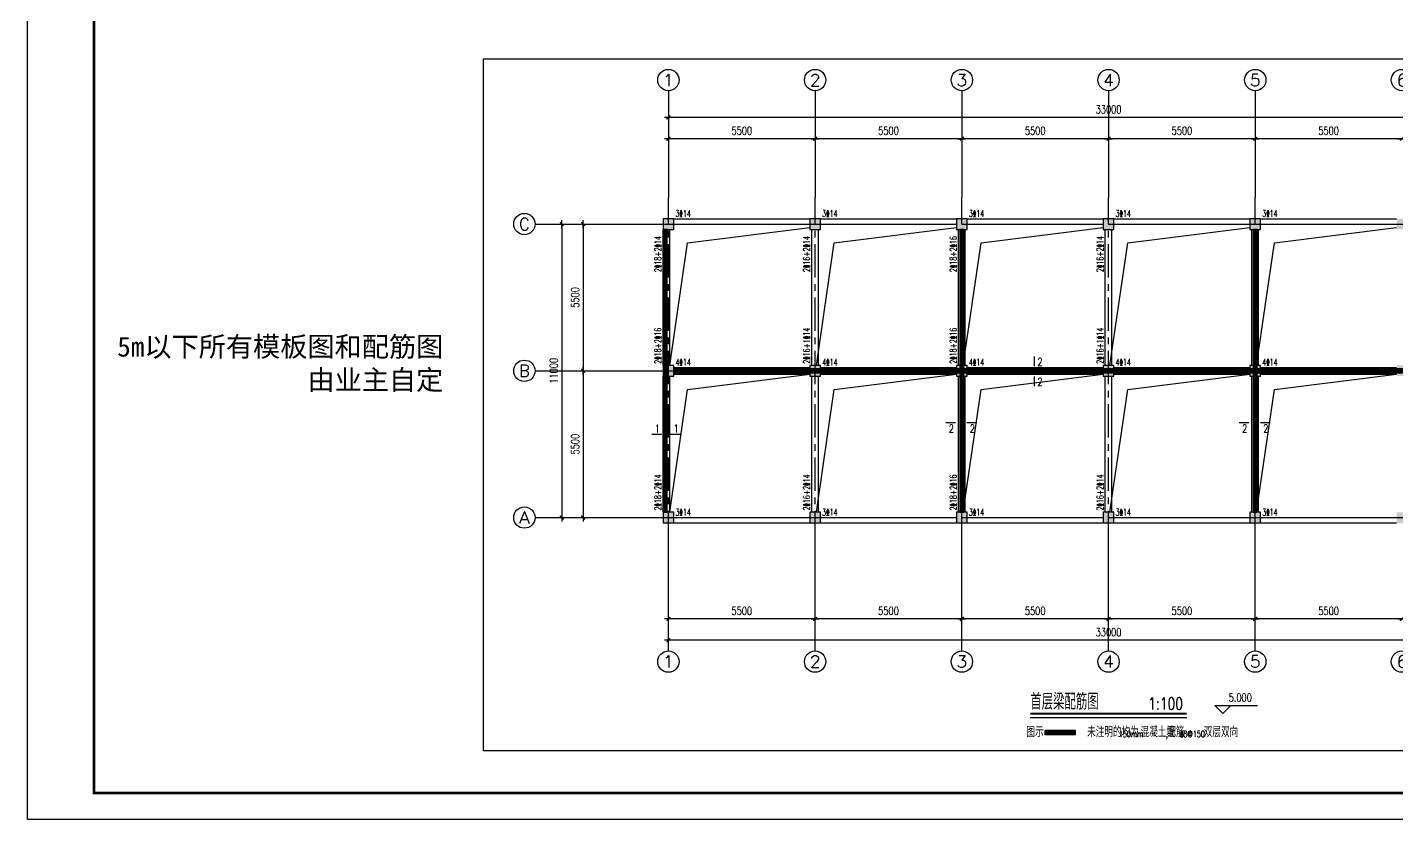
# Model space of a CAD drawing. Extents: x 1427168 to 1936200, y 1176778 to 1377202.
# Drawn here: x 1548495 to 1599829, y 1177283 to 1206983 of the extents above; entities that cross this region are included whole.
import ezdxf
from ezdxf.enums import TextEntityAlignment as Align

# ---------------------------------------------------------------- set-up
doc = ezdxf.new("R2010")
doc.units = 0
doc.header["$LTSCALE"] = 1000
doc.header["$MEASUREMENT"] = 0
doc.linetypes.add('CENTER', pattern=[2, 1.25, -0.25, 0.25, -0.25])
doc.linetypes.add('DOTE', pattern=[2.42, 2, -0.2, 0.02, -0.2])
doc.layers.get('0').update_dxf_attribs({"linetype": 'CONTINUOUS'})
doc.layers.get('DEFPOINTS').update_dxf_attribs({"linetype": 'CONTINUOUS'})
for name, color, linetype in [('1轮廓实线层', 7, 'CONTINUOUS'), ('2', 2, 'CONTINUOUS'), ('3', 4, 'CONTINUOUS'), ('4', 3, 'CONTINUOUS'), ('8', 8, 'CONTINUOUS'), ('AXIS', 3, 'CONTINUOUS'), ('AXIS_TEXT', 7, 'CONTINUOUS'), ('DOTE', 1, 'DOTE'), ('LBZ', 7, 'CONTINUOUS'), ('PUB_DIM', 3, 'CONTINUOUS'), ('PUB_TEXT', 7, 'CONTINUOUS'), ('PUB_TITLE', 4, 'CONTINUOUS'), ('WUHUA', 8, 'CONTINUOUS')]:
    doc.layers.add(name, color=color, linetype=linetype)
doc.styles.add('_HZTXT', font='txt.shx', dxfattribs={"width": 0.75, "bigfont": 'HZTXT.shx'})
doc.styles.add('_ROMAND', font='ROMAND.shx', dxfattribs={"width": 0.75})
doc.styles.add('_STTCH', font='txt.shx', dxfattribs={"width": 0.75, "bigfont": 'STTCH.shx'})
doc.styles.add('_TXT', font='TXT.shx', dxfattribs={"width": 0.75})
doc.styles.add('_TXT1', font='TXT1.shx', dxfattribs={"width": 0.6})
doc.styles.add('COMPLEX', font='COMPLEX')
doc.styles.add('DIM_FONT', font='SIMPLEX.shx', dxfattribs={"width": 0.75})
doc.styles.get("Standard").update_dxf_attribs({"font": 'txt', "height": 3})
doc.dimstyles.new('AXIS', dxfattribs={"dimtxt": 300, "dimasz": 1, "dimexe": 250, "dimexo": 300, "dimgap": 150, "dimtad": 1, "dimdec": 0, "dimzin": 0, "dimtxsty": 'DIM_FONT', "dimblk": '_DIMX', "dimcen": 0.09, "dimse1": 1, "dimse2": 1, "dimclrt": 7, "dimazin": 3, "dimtfac": 1, "dimtdec": 0, "dimtix": 1, "dimtmove": 0, "dimatfit": 3, "dimtolj": 1, "dimtzin": 0})

# ---------------------------------------------------------------- blocks, each defined once
blk = doc.blocks.new('_DIMX')
blk.add_line((-150, 0), (150, 0))
at = {"const_width": 50}
blk.add_lwpolyline([(-70, -70), (70, 70)], dxfattribs=at)
blk = doc.blocks.new('*D10')
at = {"layer": 'AXIS', "color": 0}
blk.add_line((1605528, 1184008), (1572530, 1184008), dxfattribs=at)
at = {"layer": 'DEFPOINTS', "color": 0}
for p in [(1572529, 1187608), (1605529, 1187608), (1572529, 1184008)]:
    blk.add_point(p, dxfattribs=at)
at = {"layer": 'AXIS', "color": 0, "rotation": 180}
blk.add_blockref('_DIMX', (1572529, 1184008), dxfattribs=at)
at = {"layer": 'AXIS', "color": 0}
blk.add_blockref('_DIMX', (1605529, 1184008), dxfattribs=at)
at = {"layer": 'AXIS', "color": 7, "insert": (1589029, 1184308), "char_height": 300, "attachment_point": 5, "style": 'DIM_FONT'}
blk.add_mtext('\\A1;33000', dxfattribs=at)
blk = doc.blocks.new('*D5')
at = {"layer": 'AXIS', "color": 0}
blk.add_line((1600028, 1184808), (1594530, 1184808), dxfattribs=at)
at = {"layer": 'DEFPOINTS', "color": 0}
for p in [(1594529, 1187608), (1600029, 1187608), (1594529, 1184808)]:
    blk.add_point(p, dxfattribs=at)
at = {"layer": 'AXIS', "color": 0, "rotation": 180}
blk.add_blockref('_DIMX', (1594529, 1184808), dxfattribs=at)
at = {"layer": 'AXIS', "color": 0}
blk.add_blockref('_DIMX', (1600029, 1184808), dxfattribs=at)
at = {"layer": 'AXIS', "color": 7, "insert": (1597279, 1185108), "char_height": 300, "attachment_point": 5, "style": 'DIM_FONT'}
blk.add_mtext('\\A1;5500', dxfattribs=at)
blk = doc.blocks.new('*D17')
at = {"layer": 'AXIS', "color": 0}
blk.add_line((1605528, 1203608), (1572530, 1203608), dxfattribs=at)
at = {"layer": 'DEFPOINTS', "color": 0}
for p in [(1572529, 1203608), (1572529, 1200608), (1605529, 1200608)]:
    blk.add_point(p, dxfattribs=at)
at = {"layer": 'AXIS', "color": 0, "rotation": 180}
blk.add_blockref('_DIMX', (1572529, 1203608), dxfattribs=at)
at = {"layer": 'AXIS', "color": 0}
blk.add_blockref('_DIMX', (1605529, 1203608), dxfattribs=at)
at = {"layer": 'AXIS', "color": 7, "insert": (1589029, 1203908), "char_height": 300, "attachment_point": 5, "style": 'DIM_FONT'}
blk.add_mtext('\\A1;33000', dxfattribs=at)
blk = doc.blocks.new('*D12')
at = {"layer": 'AXIS', "color": 0}
blk.add_line((1600028, 1202808), (1594530, 1202808), dxfattribs=at)
at = {"layer": 'DEFPOINTS', "color": 0}
for p in [(1594529, 1202808), (1594529, 1200608), (1600029, 1200608)]:
    blk.add_point(p, dxfattribs=at)
at = {"layer": 'AXIS', "color": 0, "rotation": 180}
blk.add_blockref('_DIMX', (1594529, 1202808), dxfattribs=at)
at = {"layer": 'AXIS', "color": 0}
blk.add_blockref('_DIMX', (1600029, 1202808), dxfattribs=at)
at = {"layer": 'AXIS', "color": 7, "insert": (1597279, 1203108), "char_height": 300, "attachment_point": 5, "style": 'DIM_FONT'}
blk.add_mtext('\\A1;5500', dxfattribs=at)
blk = doc.blocks.new('*D20')
at = {"layer": 'AXIS', "color": 0}
blk.add_line((1568529, 1199607), (1568529, 1188609), dxfattribs=at)
at = {"layer": 'DEFPOINTS', "color": 0}
for p in [(1571529, 1199608), (1568529, 1188608), (1571529, 1188608)]:
    blk.add_point(p, dxfattribs=at)
at = {"layer": 'AXIS', "color": 0}
for p, rotation in [((1568529, 1199608), 90), ((1568529, 1188608), 270)]:
    blk.add_blockref('_DIMX', p, dxfattribs=dict(at, rotation=rotation))
at = {"layer": 'AXIS', "color": 7, "insert": (1568229, 1194108), "char_height": 300, "attachment_point": 5, "rotation": 90, "style": 'DIM_FONT'}
blk.add_mtext('\\A1;11000', dxfattribs=at)
blk = doc.blocks.new('*D19')
at = {"layer": 'AXIS', "color": 0}
blk.add_line((1569329, 1194107), (1569329, 1188609), dxfattribs=at)
at = {"layer": 'DEFPOINTS', "color": 0}
for p in [(1571529, 1194108), (1569329, 1188608), (1571529, 1188608)]:
    blk.add_point(p, dxfattribs=at)
at = {"layer": 'AXIS', "color": 0}
for p, rotation in [((1569329, 1194108), 90), ((1569329, 1188608), 270)]:
    blk.add_blockref('_DIMX', p, dxfattribs=dict(at, rotation=rotation))
at = {"layer": 'AXIS', "color": 7, "insert": (1569029, 1191358), "char_height": 300, "attachment_point": 5, "rotation": 90, "style": 'DIM_FONT'}
blk.add_mtext('\\A1;5500', dxfattribs=at)
blk = doc.blocks.new('*D18')
at = {"layer": 'AXIS', "color": 0}
blk.add_line((1569329, 1199607), (1569329, 1194109), dxfattribs=at)
at = {"layer": 'DEFPOINTS', "color": 0}
for p in [(1571529, 1199608), (1569329, 1194108), (1571529, 1194108)]:
    blk.add_point(p, dxfattribs=at)
at = {"layer": 'AXIS', "color": 0}
for p, rotation in [((1569329, 1199608), 90), ((1569329, 1194108), 270)]:
    blk.add_blockref('_DIMX', p, dxfattribs=dict(at, rotation=rotation))
at = {"layer": 'AXIS', "color": 7, "insert": (1569029, 1196858), "char_height": 300, "attachment_point": 5, "rotation": 90, "style": 'DIM_FONT'}
blk.add_mtext('\\A1;5500', dxfattribs=at)
blk = doc.blocks.new('_AXISO')
blk.add_circle((0, 0), 0.5)
at = {"layer": 'AXIS_TEXT', "style": 'COMPLEX', "width": 1.041667}
blk.add_attdef('A', text='', height=0.56, dxfattribs=at).set_placement((-0.25, -0.28), (0.25, -0.28), align=Align.FIT)
blk = doc.blocks.new('*D8')
at = {"layer": 'AXIS', "color": 0}
blk.add_line((1583528, 1184808), (1578030, 1184808), dxfattribs=at)
at = {"layer": 'DEFPOINTS', "color": 0}
for p in [(1578029, 1187608), (1583529, 1187608), (1578029, 1184808)]:
    blk.add_point(p, dxfattribs=at)
at = {"layer": 'AXIS', "color": 0, "rotation": 180}
blk.add_blockref('_DIMX', (1578029, 1184808), dxfattribs=at)
at = {"layer": 'AXIS', "color": 0}
blk.add_blockref('_DIMX', (1583529, 1184808), dxfattribs=at)
at = {"layer": 'AXIS', "color": 7, "insert": (1580779, 1185108), "char_height": 300, "attachment_point": 5, "style": 'DIM_FONT'}
blk.add_mtext('\\A1;5500', dxfattribs=at)
blk = doc.blocks.new('*D7')
at = {"layer": 'AXIS', "color": 0}
blk.add_line((1589028, 1184808), (1583530, 1184808), dxfattribs=at)
at = {"layer": 'DEFPOINTS', "color": 0}
for p in [(1583529, 1187608), (1589029, 1187608), (1583529, 1184808)]:
    blk.add_point(p, dxfattribs=at)
at = {"layer": 'AXIS', "color": 0, "rotation": 180}
blk.add_blockref('_DIMX', (1583529, 1184808), dxfattribs=at)
at = {"layer": 'AXIS', "color": 0}
blk.add_blockref('_DIMX', (1589029, 1184808), dxfattribs=at)
at = {"layer": 'AXIS', "color": 7, "insert": (1586279, 1185108), "char_height": 300, "attachment_point": 5, "style": 'DIM_FONT'}
blk.add_mtext('\\A1;5500', dxfattribs=at)
blk = doc.blocks.new('*D15')
at = {"layer": 'AXIS', "color": 0}
blk.add_line((1583528, 1202808), (1578030, 1202808), dxfattribs=at)
at = {"layer": 'DEFPOINTS', "color": 0}
for p in [(1578029, 1202808), (1578029, 1200608), (1583529, 1200608)]:
    blk.add_point(p, dxfattribs=at)
at = {"layer": 'AXIS', "color": 0, "rotation": 180}
blk.add_blockref('_DIMX', (1578029, 1202808), dxfattribs=at)
at = {"layer": 'AXIS', "color": 0}
blk.add_blockref('_DIMX', (1583529, 1202808), dxfattribs=at)
at = {"layer": 'AXIS', "color": 7, "insert": (1580779, 1203108), "char_height": 300, "attachment_point": 5, "style": 'DIM_FONT'}
blk.add_mtext('\\A1;5500', dxfattribs=at)
blk = doc.blocks.new('*D14')
at = {"layer": 'AXIS', "color": 0}
blk.add_line((1589028, 1202808), (1583530, 1202808), dxfattribs=at)
at = {"layer": 'DEFPOINTS', "color": 0}
for p in [(1583529, 1202808), (1583529, 1200608), (1589029, 1200608)]:
    blk.add_point(p, dxfattribs=at)
at = {"layer": 'AXIS', "color": 0, "rotation": 180}
blk.add_blockref('_DIMX', (1583529, 1202808), dxfattribs=at)
at = {"layer": 'AXIS', "color": 0}
blk.add_blockref('_DIMX', (1589029, 1202808), dxfattribs=at)
at = {"layer": 'AXIS', "color": 7, "insert": (1586279, 1203108), "char_height": 300, "attachment_point": 5, "style": 'DIM_FONT'}
blk.add_mtext('\\A1;5500', dxfattribs=at)
blk = doc.blocks.new('*D9')
at = {"layer": 'AXIS', "color": 0}
blk.add_line((1578028, 1184808), (1572530, 1184808), dxfattribs=at)
at = {"layer": 'DEFPOINTS', "color": 0}
for p in [(1572529, 1187608), (1578029, 1187608), (1572529, 1184808)]:
    blk.add_point(p, dxfattribs=at)
at = {"layer": 'AXIS', "color": 0, "rotation": 180}
blk.add_blockref('_DIMX', (1572529, 1184808), dxfattribs=at)
at = {"layer": 'AXIS', "color": 0}
blk.add_blockref('_DIMX', (1578029, 1184808), dxfattribs=at)
at = {"layer": 'AXIS', "color": 7, "insert": (1575279, 1185108), "char_height": 300, "attachment_point": 5, "style": 'DIM_FONT'}
blk.add_mtext('\\A1;5500', dxfattribs=at)
blk = doc.blocks.new('*D16')
at = {"layer": 'AXIS', "color": 0}
blk.add_line((1578028, 1202808), (1572530, 1202808), dxfattribs=at)
at = {"layer": 'DEFPOINTS', "color": 0}
for p in [(1572529, 1202808), (1572529, 1200608), (1578029, 1200608)]:
    blk.add_point(p, dxfattribs=at)
at = {"layer": 'AXIS', "color": 0, "rotation": 180}
blk.add_blockref('_DIMX', (1572529, 1202808), dxfattribs=at)
at = {"layer": 'AXIS', "color": 0}
blk.add_blockref('_DIMX', (1578029, 1202808), dxfattribs=at)
at = {"layer": 'AXIS', "color": 7, "insert": (1575279, 1203108), "char_height": 300, "attachment_point": 5, "style": 'DIM_FONT'}
blk.add_mtext('\\A1;5500', dxfattribs=at)
blk = doc.blocks.new('*D6')
at = {"layer": 'AXIS', "color": 0}
blk.add_line((1594528, 1184808), (1589030, 1184808), dxfattribs=at)
at = {"layer": 'DEFPOINTS', "color": 0}
for p in [(1589029, 1187608), (1594529, 1187608), (1589029, 1184808)]:
    blk.add_point(p, dxfattribs=at)
at = {"layer": 'AXIS', "color": 0, "rotation": 180}
blk.add_blockref('_DIMX', (1589029, 1184808), dxfattribs=at)
at = {"layer": 'AXIS', "color": 0}
blk.add_blockref('_DIMX', (1594529, 1184808), dxfattribs=at)
at = {"layer": 'AXIS', "color": 7, "insert": (1591779, 1185108), "char_height": 300, "attachment_point": 5, "style": 'DIM_FONT'}
blk.add_mtext('\\A1;5500', dxfattribs=at)
blk = doc.blocks.new('*D13')
at = {"layer": 'AXIS', "color": 0}
blk.add_line((1594528, 1202808), (1589030, 1202808), dxfattribs=at)
at = {"layer": 'DEFPOINTS', "color": 0}
for p in [(1589029, 1202808), (1589029, 1200608), (1594529, 1200608)]:
    blk.add_point(p, dxfattribs=at)
at = {"layer": 'AXIS', "color": 0, "rotation": 180}
blk.add_blockref('_DIMX', (1589029, 1202808), dxfattribs=at)
at = {"layer": 'AXIS', "color": 0}
blk.add_blockref('_DIMX', (1594529, 1202808), dxfattribs=at)
at = {"layer": 'AXIS', "color": 7, "insert": (1591779, 1203108), "char_height": 300, "attachment_point": 5, "style": 'DIM_FONT'}
blk.add_mtext('\\A1;5500', dxfattribs=at)

msp = doc.modelspace()

# ---------------------------------------------------------------- hatches: boundary and pattern name
at = {"layer": 'WUHUA'}
h = msp.add_hatch(color=256, dxfattribs=at)
h.paths.add_polyline_path([(1572728.8, 1188407.7), (1572728.8, 1188807.7), (1572328.8, 1188807.7), (1572328.8, 1188407.7)])
h.paths.add_polyline_path([(1572728.8, 1193907.7), (1572728.8, 1194307.7), (1572328.8, 1194307.7), (1572328.8, 1193907.7)])
h.paths.add_polyline_path([(1572728.8, 1199407.7), (1572728.8, 1199807.7), (1572328.8, 1199807.7), (1572328.8, 1199407.7)])
h.paths.add_polyline_path([(1578228.8, 1188407.7), (1578228.8, 1188807.7), (1577828.8, 1188807.7), (1577828.8, 1188407.7)])
h.paths.add_polyline_path([(1578228.8, 1193907.7), (1578228.8, 1194307.7), (1577828.8, 1194307.7), (1577828.8, 1193907.7)])
h.paths.add_polyline_path([(1578228.8, 1199407.7), (1578228.8, 1199807.7), (1577828.8, 1199807.7), (1577828.8, 1199407.7)])
h.paths.add_polyline_path([(1583728.8, 1188407.7), (1583728.8, 1188807.7), (1583328.8, 1188807.7), (1583328.8, 1188407.7)])
h.paths.add_polyline_path([(1583728.8, 1193907.7), (1583728.8, 1194307.7), (1583328.8, 1194307.7), (1583328.8, 1193907.7)])
h.paths.add_polyline_path([(1583728.8, 1199407.7), (1583728.8, 1199807.7), (1583328.8, 1199807.7), (1583328.8, 1199407.7)])
h.paths.add_polyline_path([(1589228.8, 1188407.7), (1589228.8, 1188807.7), (1588828.8, 1188807.7), (1588828.8, 1188407.7)])
h.paths.add_polyline_path([(1594728.8, 1188407.7), (1594728.8, 1188807.7), (1594328.8, 1188807.7), (1594328.8, 1188407.7)])
h.paths.add_polyline_path([(1589228.8, 1193907.7), (1589228.8, 1194307.7), (1588828.8, 1194307.7), (1588828.8, 1193907.7)])
h.paths.add_polyline_path([(1589228.8, 1199407.7), (1589228.8, 1199807.7), (1588828.8, 1199807.7), (1588828.8, 1199407.7)])
h.paths.add_polyline_path([(1594728.8, 1193907.7), (1594728.8, 1194307.7), (1594328.8, 1194307.7), (1594328.8, 1193907.7)])
h.paths.add_polyline_path([(1594728.8, 1199407.7), (1594728.8, 1199807.7), (1594328.8, 1199807.7), (1594328.8, 1199407.7)])
h.paths.add_polyline_path([(1600228.8, 1188407.7), (1600228.8, 1188807.7), (1599828.8, 1188807.7), (1599828.8, 1188407.7)])
h.paths.add_polyline_path([(1600228.8, 1193907.7), (1600228.8, 1194307.7), (1599828.8, 1194307.7), (1599828.8, 1193907.7)])
h.paths.add_polyline_path([(1600228.8, 1199407.7), (1600228.8, 1199807.7), (1599828.8, 1199807.7), (1599828.8, 1199407.7)])
h.paths.add_polyline_path([(1605728.8, 1188407.7), (1605728.8, 1188807.7), (1605328.8, 1188807.7), (1605328.8, 1188407.7)])
h.paths.add_polyline_path([(1605728.8, 1193907.7), (1605728.8, 1194307.7), (1605328.8, 1194307.7), (1605328.8, 1193907.7)])
h.paths.add_polyline_path([(1605728.8, 1199407.7), (1605728.8, 1199807.7), (1605328.8, 1199807.7), (1605328.8, 1199407.7)])

# ---------------------------------------------------------------- linework, layer by layer
msp.add_lwpolyline([(1565598.6, 1205808.6), (1612330.6, 1205808.6), (1612330.6, 1179860.8), (1565598.6, 1179860.8)], close=True)
for points in [[(1572578.8, 1194307.7), (1573247.6, 1198907.3), (1577828.8, 1199482.7)], [(1578078.8, 1194307.7), (1578747.6, 1198907.3), (1583328.8, 1199482.7)], [(1583578.8, 1194307.7), (1584247.6, 1198907.3), (1588828.8, 1199482.7)], [(1589078.8, 1194307.7), (1589747.6, 1198907.3), (1594328.8, 1199482.7)], [(1594578.8, 1194307.7), (1595247.6, 1198907.3), (1599828.8, 1199482.7)], [(1572578.8, 1188807.7), (1573247.6, 1193407.3), (1577828.8, 1193982.7)], [(1578078.8, 1188807.7), (1578747.6, 1193407.3), (1583328.8, 1193982.7)], [(1583578.8, 1188807.7), (1584247.6, 1193407.3), (1588828.8, 1193982.7)], [(1589078.8, 1188807.7), (1589747.6, 1193407.3), (1594328.8, 1193982.7)], [(1594578.8, 1188807.7), (1595247.6, 1193407.3), (1599828.8, 1193982.7)]]:
    msp.add_lwpolyline(points)
at = {"layer": '2'}
for points in [[(1572728.8, 1199407.7), (1572728.8, 1199807.7), (1572328.8, 1199807.7), (1572328.8, 1199407.7)], [(1578228.8, 1199407.7), (1578228.8, 1199807.7), (1577828.8, 1199807.7), (1577828.8, 1199407.7)], [(1583728.8, 1199407.7), (1583728.8, 1199807.7), (1583328.8, 1199807.7), (1583328.8, 1199407.7)], [(1589228.8, 1199407.7), (1589228.8, 1199807.7), (1588828.8, 1199807.7), (1588828.8, 1199407.7)], [(1594728.8, 1199407.7), (1594728.8, 1199807.7), (1594328.8, 1199807.7), (1594328.8, 1199407.7)], [(1572728.8, 1193907.7), (1572728.8, 1194307.7), (1572328.8, 1194307.7), (1572328.8, 1193907.7)], [(1578228.8, 1193907.7), (1578228.8, 1194307.7), (1577828.8, 1194307.7), (1577828.8, 1193907.7)], [(1583728.8, 1193907.7), (1583728.8, 1194307.7), (1583328.8, 1194307.7), (1583328.8, 1193907.7)], [(1589228.8, 1193907.7), (1589228.8, 1194307.7), (1588828.8, 1194307.7), (1588828.8, 1193907.7)], [(1594728.8, 1193907.7), (1594728.8, 1194307.7), (1594328.8, 1194307.7), (1594328.8, 1193907.7)], [(1572728.8, 1188407.7), (1572728.8, 1188807.7), (1572328.8, 1188807.7), (1572328.8, 1188407.7)], [(1578228.8, 1188407.7), (1578228.8, 1188807.7), (1577828.8, 1188807.7), (1577828.8, 1188407.7)], [(1583728.8, 1188407.7), (1583728.8, 1188807.7), (1583328.8, 1188807.7), (1583328.8, 1188407.7)], [(1589228.8, 1188407.7), (1589228.8, 1188807.7), (1588828.8, 1188807.7), (1588828.8, 1188407.7)], [(1594728.8, 1188407.7), (1594728.8, 1188807.7), (1594328.8, 1188807.7), (1594328.8, 1188407.7)]]:
    msp.add_lwpolyline(points, close=True, dxfattribs=at)
at = {"layer": '3'}
for p, q in [((1572728.8, 1199807.7), (1577828.8, 1199807.7)), ((1578228.8, 1199807.7), (1583328.8, 1199807.7)), ((1583728.8, 1199807.7), (1588828.8, 1199807.7)), ((1589228.8, 1199807.7), (1594328.8, 1199807.7)), ((1594728.8, 1199807.7), (1599828.8, 1199807.7)), ((1572328.8, 1194307.7), (1572328.8, 1199407.7)), ((1572578.8, 1194307.7), (1572578.8, 1199407.7)), ((1572728.8, 1199607.7), (1577828.8, 1199607.7)), ((1577903.8, 1194307.7), (1577903.8, 1199407.7)), ((1578153.8, 1194307.7), (1578153.8, 1199407.7)), ((1578228.8, 1199607.7), (1583328.8, 1199607.7)), ((1583403.8, 1194307.7), (1583403.8, 1199407.7)), ((1583653.8, 1194307.7), (1583653.8, 1199407.7)), ((1583728.8, 1199607.7), (1588828.8, 1199607.7)), ((1588903.8, 1194307.7), (1588903.8, 1199407.7)), ((1589153.8, 1194307.7), (1589153.8, 1199407.7)), ((1589228.8, 1199607.7), (1594328.8, 1199607.7)), ((1594403.8, 1194307.7), (1594403.8, 1199407.7)), ((1594653.8, 1194307.7), (1594653.8, 1199407.7)), ((1594728.8, 1199607.7), (1599828.8, 1199607.7)), ((1572728.8, 1194232.7), (1577828.8, 1194232.7)), ((1578228.8, 1194232.7), (1583328.8, 1194232.7)), ((1583728.8, 1194232.7), (1588828.8, 1194232.7)), ((1589228.8, 1194232.7), (1594328.8, 1194232.7)), ((1594728.8, 1194232.7), (1599828.8, 1194232.7)), ((1572328.8, 1188807.7), (1572328.8, 1193907.7)), ((1572578.8, 1188807.7), (1572578.8, 1193907.7)), ((1572728.8, 1193982.7), (1577828.8, 1193982.7)), ((1577903.8, 1188807.7), (1577903.8, 1193907.7)), ((1578153.8, 1188807.7), (1578153.8, 1193907.7)), ((1578228.8, 1193982.7), (1583328.8, 1193982.7)), ((1583403.8, 1188807.7), (1583403.8, 1193907.7)), ((1583653.8, 1188807.7), (1583653.8, 1193907.7)), ((1583728.8, 1193982.7), (1588828.8, 1193982.7)), ((1588903.8, 1188807.7), (1588903.8, 1193907.7)), ((1589153.8, 1188807.7), (1589153.8, 1193907.7)), ((1589228.8, 1193982.7), (1594328.8, 1193982.7)), ((1594403.8, 1188807.7), (1594403.8, 1193907.7)), ((1594653.8, 1188807.7), (1594653.8, 1193907.7)), ((1594728.8, 1193982.7), (1599828.8, 1193982.7)), ((1572728.8, 1188607.7), (1577828.8, 1188607.7)), ((1572728.8, 1188407.7), (1577828.8, 1188407.7)), ((1578228.8, 1188607.7), (1583328.8, 1188607.7)), ((1578228.8, 1188407.7), (1583328.8, 1188407.7)), ((1583728.8, 1188607.7), (1588828.8, 1188607.7)), ((1583728.8, 1188407.7), (1588828.8, 1188407.7)), ((1589228.8, 1188607.7), (1594328.8, 1188607.7)), ((1589228.8, 1188407.7), (1594328.8, 1188407.7)), ((1594728.8, 1188607.7), (1599828.8, 1188607.7)), ((1594728.8, 1188407.7), (1599828.8, 1188407.7))]:
    msp.add_line(p, q, dxfattribs=at)
at = {"layer": '4'}
for points in [[(1572328.8, 1188807.7), (1572478.8, 1188807.7), (1572478.8, 1199407.7), (1572328.8, 1199407.7)], [(1583453.8, 1188807.7), (1583603.8, 1188807.7), (1583603.8, 1199407.7), (1583453.8, 1199407.7)], [(1594453.8, 1188807.7), (1594603.8, 1188807.7), (1594603.8, 1199407.7), (1594453.8, 1199407.7)], [(1605328.8, 1194032.7), (1605328.8, 1194182.7), (1572728.8, 1194182.7), (1572728.8, 1194032.7)], [(1587793.1, 1180469.6), (1587793.1, 1180619.6), (1586636.4, 1180619.6), (1586636.4, 1180469.6)]]:
    msp.add_lwpolyline(points, close=True, dxfattribs=at)
at = {"layer": '8', "const_width": 150}
for points in [[(1572403.8, 1199407.7), (1572403.8, 1188807.7)], [(1583528.8, 1199407.7), (1583528.8, 1188807.7)], [(1594528.8, 1199407.7), (1594528.8, 1188807.7)], [(1572728.8, 1194107.7), (1605328.8, 1194107.7)], [(1586636.4, 1180544.6), (1587793.1, 1180544.6)]]:
    msp.add_lwpolyline(points, dxfattribs=at)
at = {"layer": 'AXIS'}
for p, q in [((1572528.8, 1204607.7), (1572528.8, 1200607.7)), ((1578028.8, 1204607.7), (1578028.8, 1200607.7)), ((1583528.8, 1204607.7), (1583528.8, 1200607.7)), ((1589028.8, 1204607.7), (1589028.8, 1200607.7)), ((1594528.8, 1204607.7), (1594528.8, 1200607.7)), ((1567528.8, 1199607.7), (1571528.8, 1199607.7)), ((1567528.8, 1194107.7), (1571528.8, 1194107.7)), ((1567528.8, 1188607.7), (1571528.8, 1188607.7)), ((1572528.8, 1183607.7), (1572528.8, 1187607.7)), ((1578028.8, 1183607.7), (1578028.8, 1187607.7)), ((1583528.8, 1183607.7), (1583528.8, 1187607.7)), ((1589028.8, 1183607.7), (1589028.8, 1187607.7)), ((1594528.8, 1183607.7), (1594528.8, 1187607.7))]:
    msp.add_line(p, q, dxfattribs=at)
at = {"layer": 'DOTE', "linetype": 'CENTER'}
for p, q in [((1572528.8, 1187607.7), (1572528.8, 1200607.7)), ((1578028.8, 1187607.7), (1578028.8, 1200607.7)), ((1583528.8, 1187607.7), (1583528.8, 1200607.7)), ((1589028.8, 1187607.7), (1589028.8, 1200607.7)), ((1594528.8, 1187607.7), (1594528.8, 1200607.7)), ((1571528.8, 1199607.7), (1606528.8, 1199607.7)), ((1571528.8, 1194107.7), (1606528.8, 1194107.7)), ((1571528.8, 1188607.7), (1606528.8, 1188607.7))]:
    msp.add_line(p, q, dxfattribs=at)
at = {"layer": 'PUB_DIM'}
for p, q in [((1593317, 1181256.4), (1593017, 1181556.4)), ((1593017, 1181556.4), (1593617, 1181556.4)), ((1593617, 1181556.4), (1593317, 1181256.4)), ((1593317, 1181556.4), (1594615.6, 1181556.4))]:
    msp.add_line(p, q, dxfattribs=at)
at = {"layer": 'PUB_DIM', "const_width": 50}
for points in [[(1586247.7, 1194277.3), (1586247.7, 1194655.4)], [(1586247.7, 1193527.4), (1586247.7, 1193905.6)], [(1582922, 1192169.3), (1583300.1, 1192169.3)], [(1583713.9, 1192169.3), (1584092.1, 1192169.3)], [(1593922, 1192169.3), (1594300.1, 1192169.3)], [(1594713.9, 1192169.3), (1595092.1, 1192169.3)], [(1571898.2, 1191727.4), (1572276.4, 1191727.4)], [(1572603.3, 1191727.4), (1572981.4, 1191727.4)]]:
    msp.add_lwpolyline(points, dxfattribs=at)
at = {"layer": 'PUB_TEXT', "const_width": 70}
msp.add_lwpolyline([(1586095.3, 1181256.4), (1591962.4, 1181256.4)], dxfattribs=at)
at = {"layer": 'PUB_TEXT'}
msp.add_lwpolyline([(1586095.3, 1181106.4), (1591962.4, 1181106.4)], dxfattribs=at)
at = {"layer": 'PUB_TITLE'}
msp.add_lwpolyline([(1548494.8, 1177282.9), (1548494.8, 1236682.9), (1632594.8, 1236682.9), (1632594.8, 1177282.9)], close=True, dxfattribs=at)
at = {"layer": 'PUB_TITLE', "const_width": 100}
msp.add_lwpolyline([(1550994.8, 1178282.9), (1631594.8, 1178282.9), (1631594.8, 1235682.9), (1550994.8, 1235682.9)], close=True, dxfattribs=at)

# ---------------------------------------------------------------- block references
at = {"layer": 'AXIS'}
ref = msp.add_blockref('_AXISO', (1572528.8, 1205007.7), dxfattribs=dict(at, xscale=800, yscale=800, zscale=800))
ref.add_attrib('A', '1', dxfattribs={"layer": 'AXIS_TEXT', "height": 448, "style": 'COMPLEX', "width": 2.083333}).set_placement((1572328.8, 1204783.7), (1572728.8, 1204783.7), align=Align.FIT)
ref = msp.add_blockref('_AXISO', (1578028.8, 1205007.7), dxfattribs=dict(at, xscale=800, yscale=800, zscale=800))
ref.add_attrib('A', '2', dxfattribs={"layer": 'AXIS_TEXT', "height": 448, "style": 'COMPLEX', "width": 1.339286}).set_placement((1577828.8, 1204783.7), (1578228.8, 1204783.7), align=Align.FIT)
ref = msp.add_blockref('_AXISO', (1583528.8, 1205007.7), dxfattribs=dict(at, xscale=800, yscale=800, zscale=800))
ref.add_attrib('A', '3', dxfattribs={"layer": 'AXIS_TEXT', "height": 448, "style": 'COMPLEX', "width": 1.339286}).set_placement((1583328.8, 1204783.7), (1583728.8, 1204783.7), align=Align.FIT)
ref = msp.add_blockref('_AXISO', (1589028.8, 1205007.7), dxfattribs=dict(at, xscale=800, yscale=800, zscale=800))
ref.add_attrib('A', '4', dxfattribs={"layer": 'AXIS_TEXT', "height": 448, "style": 'COMPLEX', "width": 1.171875}).set_placement((1588828.8, 1204783.7), (1589228.8, 1204783.7), align=Align.FIT)
ref = msp.add_blockref('_AXISO', (1594528.8, 1205007.7), dxfattribs=dict(at, xscale=800, yscale=800, zscale=800))
ref.add_attrib('A', '5', dxfattribs={"layer": 'AXIS_TEXT', "height": 448, "style": 'COMPLEX', "width": 1.339286}).set_placement((1594328.8, 1204783.7), (1594728.8, 1204783.7), align=Align.FIT)
ref = msp.add_blockref('_AXISO', (1600028.8, 1205007.7), dxfattribs=dict(at, xscale=800, yscale=800, zscale=800))
ref.add_attrib('A', '6', dxfattribs={"layer": 'AXIS_TEXT', "height": 448, "style": 'COMPLEX', "width": 1.339286}).set_placement((1599828.8, 1204783.7), (1600228.8, 1204783.7), align=Align.FIT)
ref = msp.add_blockref('_AXISO', (1567128.8, 1199607.7), dxfattribs=dict(at, xscale=800, yscale=800, zscale=800))
ref.add_attrib('A', 'C', dxfattribs={"layer": 'AXIS_TEXT', "height": 448, "style": 'COMPLEX', "width": 1.25}).set_placement((1566928.8, 1199383.7), (1567328.8, 1199383.7), align=Align.FIT)
ref = msp.add_blockref('_AXISO', (1567128.8, 1194107.7), dxfattribs=dict(at, xscale=800, yscale=800, zscale=800))
ref.add_attrib('A', 'B', dxfattribs={"layer": 'AXIS_TEXT', "height": 448, "style": 'COMPLEX', "width": 1.102941}).set_placement((1566928.8, 1193883.7), (1567328.8, 1193883.7), align=Align.FIT)
at = {"layer": 'AXIS', "xscale": 800, "yscale": 800, "zscale": 800}
msp.add_blockref('_AXISO', (1567128.8, 1188607.7), dxfattribs=at).add_auto_attribs({'A': 'A'})
at = {"layer": 'AXIS'}
ref = msp.add_blockref('_AXISO', (1572528.8, 1183207.7), dxfattribs=dict(at, xscale=800, yscale=800, zscale=800))
ref.add_attrib('A', '1', dxfattribs={"layer": 'AXIS_TEXT', "height": 448, "style": 'COMPLEX', "width": 2.083333}).set_placement((1572328.8, 1182983.7), (1572728.8, 1182983.7), align=Align.FIT)
ref = msp.add_blockref('_AXISO', (1578028.8, 1183207.7), dxfattribs=dict(at, xscale=800, yscale=800, zscale=800))
ref.add_attrib('A', '2', dxfattribs={"layer": 'AXIS_TEXT', "height": 448, "style": 'COMPLEX', "width": 1.339286}).set_placement((1577828.8, 1182983.7), (1578228.8, 1182983.7), align=Align.FIT)
ref = msp.add_blockref('_AXISO', (1583528.8, 1183207.7), dxfattribs=dict(at, xscale=800, yscale=800, zscale=800))
ref.add_attrib('A', '3', dxfattribs={"layer": 'AXIS_TEXT', "height": 448, "style": 'COMPLEX', "width": 1.339286}).set_placement((1583328.8, 1182983.7), (1583728.8, 1182983.7), align=Align.FIT)
ref = msp.add_blockref('_AXISO', (1589028.8, 1183207.7), dxfattribs=dict(at, xscale=800, yscale=800, zscale=800))
ref.add_attrib('A', '4', dxfattribs={"layer": 'AXIS_TEXT', "height": 448, "style": 'COMPLEX', "width": 1.171875}).set_placement((1588828.8, 1182983.7), (1589228.8, 1182983.7), align=Align.FIT)
ref = msp.add_blockref('_AXISO', (1594528.8, 1183207.7), dxfattribs=dict(at, xscale=800, yscale=800, zscale=800))
ref.add_attrib('A', '5', dxfattribs={"layer": 'AXIS_TEXT', "height": 448, "style": 'COMPLEX', "width": 1.339286}).set_placement((1594328.8, 1182983.7), (1594728.8, 1182983.7), align=Align.FIT)
ref = msp.add_blockref('_AXISO', (1600028.8, 1183207.7), dxfattribs=dict(at, xscale=800, yscale=800, zscale=800))
ref.add_attrib('A', '6', dxfattribs={"layer": 'AXIS_TEXT', "height": 448, "style": 'COMPLEX', "width": 1.339286}).set_placement((1599828.8, 1182983.7), (1600228.8, 1182983.7), align=Align.FIT)

# ---------------------------------------------------------------- texts
at = {"layer": '1轮廓实线层', "insert": (1564089.2, 1195387.4), "char_height": 747.11, "width": 20122.23, "attachment_point": 3}
msp.add_mtext('{\\fSimSun|b0|i0|c134|p2;5m以下所有模板图和配筋图\\P由业主自定}', dxfattribs=at)
at = {"layer": 'LBZ', "style": '_TXT1', "width": 0.6}
for s, p in [('3%%13214', (1572790.1, 1199877.7)), ('3%%13214', (1578290.1, 1199877.7)), ('3%%13214', (1583790.1, 1199877.7)), ('3%%13214', (1589290.1, 1199877.7)), ('3%%13214', (1594790.1, 1199877.7)), ('4%%13214', (1572790.1, 1194302.7)), ('4%%13214', (1578290.1, 1194302.7)), ('4%%13214', (1583790.1, 1194302.7)), ('4%%13214', (1589290.1, 1194302.7)), ('4%%13214', (1594790.1, 1194302.7)), ('3%%13214', (1572790.1, 1188677.7)), ('3%%13214', (1578290.1, 1188677.7)), ('3%%13214', (1583790.1, 1188677.7)), ('3%%13214', (1589290.1, 1188677.7)), ('3%%13214', (1594790.1, 1188677.7))]:
    msp.add_text(s, height=250, dxfattribs=at).set_placement(p)
for s, p in [('2%%13218+2%%13214', (1572258.8, 1197806.4)), ('2%%13216+2%%13214', (1577833.8, 1197806.4)), ('2%%13218+2%%13216', (1583333.8, 1197806.4)), ('2%%13216+2%%13214', (1588833.8, 1197806.4)), ('2%%13218+2%%13216', (1572258.8, 1194368.9)), ('2%%13216+1%%13214', (1577833.8, 1194368.9)), ('2%%13218+2%%13216', (1583333.8, 1194368.9)), ('2%%13216+1%%13214', (1588833.8, 1194368.9)), ('2%%13218+2%%13214', (1572258.8, 1188868.9)), ('2%%13216+2%%13214', (1577833.8, 1188868.9)), ('2%%13218+2%%13216', (1583333.8, 1188868.9)), ('2%%13216+2%%13214', (1588833.8, 1188868.9))]:
    msp.add_text(s, height=250, rotation=90, dxfattribs=at).set_placement(p)
at = {"layer": 'PUB_DIM', "style": '_TXT', "width": 0.75}
for s, p in [('2', (1586363.1, 1194295.2)), ('2', (1586363.1, 1193545.3)), ('1', (1572013.7, 1191791)), ('1', (1572718.7, 1191791)), ('2', (1583037.4, 1191791)), ('2', (1583829.4, 1191791)), ('2', (1594037.4, 1191791)), ('2', (1594829.4, 1191791))]:
    msp.add_text(s, height=300, dxfattribs=at).set_placement(p)
at = {"layer": 'PUB_DIM', "style": 'DIM_FONT', "width": 0.75}
msp.add_text('5.000', height=300, dxfattribs=at).set_placement((1593966.3, 1181856.4), align=Align.MIDDLE)
at = {"layer": 'PUB_TEXT'}
for s, height, style, width, p in [('首层梁配筋图', 600, '_STTCH', 0.75, (1586095.3, 1181406.4)), ('1:100', 450, '_ROMAND', 0.75, (1590517, 1181406.4)), ('图示       未注明的均为', 400, '_HZTXT', 0.6, (1585949.5, 1180373.9)), ('混凝土墙', 400, '_HZTXT', 0.6, (1590228.1, 1180373.9)), ('配筋', 400, '_HZTXT', 0.6, (1591229.4, 1180373.9)), ('双层双向', 400, '_HZTXT', 0.6, (1592596.7, 1180373.9)), ('150mm', 240, '_TXT1', 0.6, (1589420.8, 1180373.9)), (',', 240, '_TXT1', 0.6, (1591176.4, 1180373.9)), ('%%1328@150', 240, '_TXT1', 0.6, (1591709.5, 1180373.9))]:
    msp.add_text(s, height=height, dxfattribs=dict(at, style=style, width=width)).set_placement(p)

# ---------------------------------------------------------------- dimensions: what is measured, and where the dimension line sits
at = {"layer": 'AXIS'}
for p1, p2, distance, picture, middle in [((1605528.8, 1200607.7), (1572528.8, 1200607.7), -3000, '*D17', (1589028.8, 1203907.7)), ((1571528.8, 1199607.7), (1571528.8, 1188607.7), -3000, '*D20', (1568228.8, 1194107.7)), ((1571528.8, 1199607.7), (1571528.8, 1194107.7), -2200, '*D18', (1569028.8, 1196857.7)), ((1605528.8, 1187607.7), (1572528.8, 1187607.7), 3600, '*D10', (1589028.8, 1184307.7))]:
    dim = msp.add_aligned_dim(p1=p1, p2=p2, distance=distance, dimstyle='AXIS', dxfattribs=at)
    dim.commit()
    dim.dimension.update_dxf_attribs({"geometry": picture, "text_midpoint": middle})
for base, p1, p2, picture, middle in [((1572528.8, 1202807.7), (1578028.8, 1200607.7), (1572528.8, 1200607.7), '*D16', (1575278.8, 1203107.7)), ((1578028.8, 1202807.7), (1583528.8, 1200607.7), (1578028.8, 1200607.7), '*D15', (1580778.8, 1203107.7)), ((1583528.8, 1202807.7), (1589028.8, 1200607.7), (1583528.8, 1200607.7), '*D14', (1586278.8, 1203107.7)), ((1589028.8, 1202807.7), (1594528.8, 1200607.7), (1589028.8, 1200607.7), '*D13', (1591778.8, 1203107.7)), ((1594528.8, 1202807.7), (1600028.8, 1200607.7), (1594528.8, 1200607.7), '*D12', (1597278.8, 1203107.7)), ((1572528.8, 1184807.7), (1578028.8, 1187607.7), (1572528.8, 1187607.7), '*D9', (1575278.8, 1185107.7)), ((1578028.8, 1184807.7), (1583528.8, 1187607.7), (1578028.8, 1187607.7), '*D8', (1580778.8, 1185107.7)), ((1583528.8, 1184807.7), (1589028.8, 1187607.7), (1583528.8, 1187607.7), '*D7', (1586278.8, 1185107.7)), ((1589028.8, 1184807.7), (1594528.8, 1187607.7), (1589028.8, 1187607.7), '*D6', (1591778.8, 1185107.7)), ((1594528.8, 1184807.7), (1600028.8, 1187607.7), (1594528.8, 1187607.7), '*D5', (1597278.8, 1185107.7))]:
    dim = msp.add_linear_dim(base=base, p1=p1, p2=p2, dimstyle='AXIS', dxfattribs=at)
    dim.commit()
    dim.dimension.update_dxf_attribs({"geometry": picture, "text_midpoint": middle})
dim = msp.add_linear_dim(base=(1569328.8, 1188607.7), p1=(1571528.8, 1194107.7), p2=(1571528.8, 1188607.7), angle=90, dimstyle='AXIS', dxfattribs=at)
dim.commit()
dim.dimension.update_dxf_attribs({"geometry": '*D19', "text_midpoint": (1569028.8, 1191357.7)})

doc.saveas('drawing.dxf')
